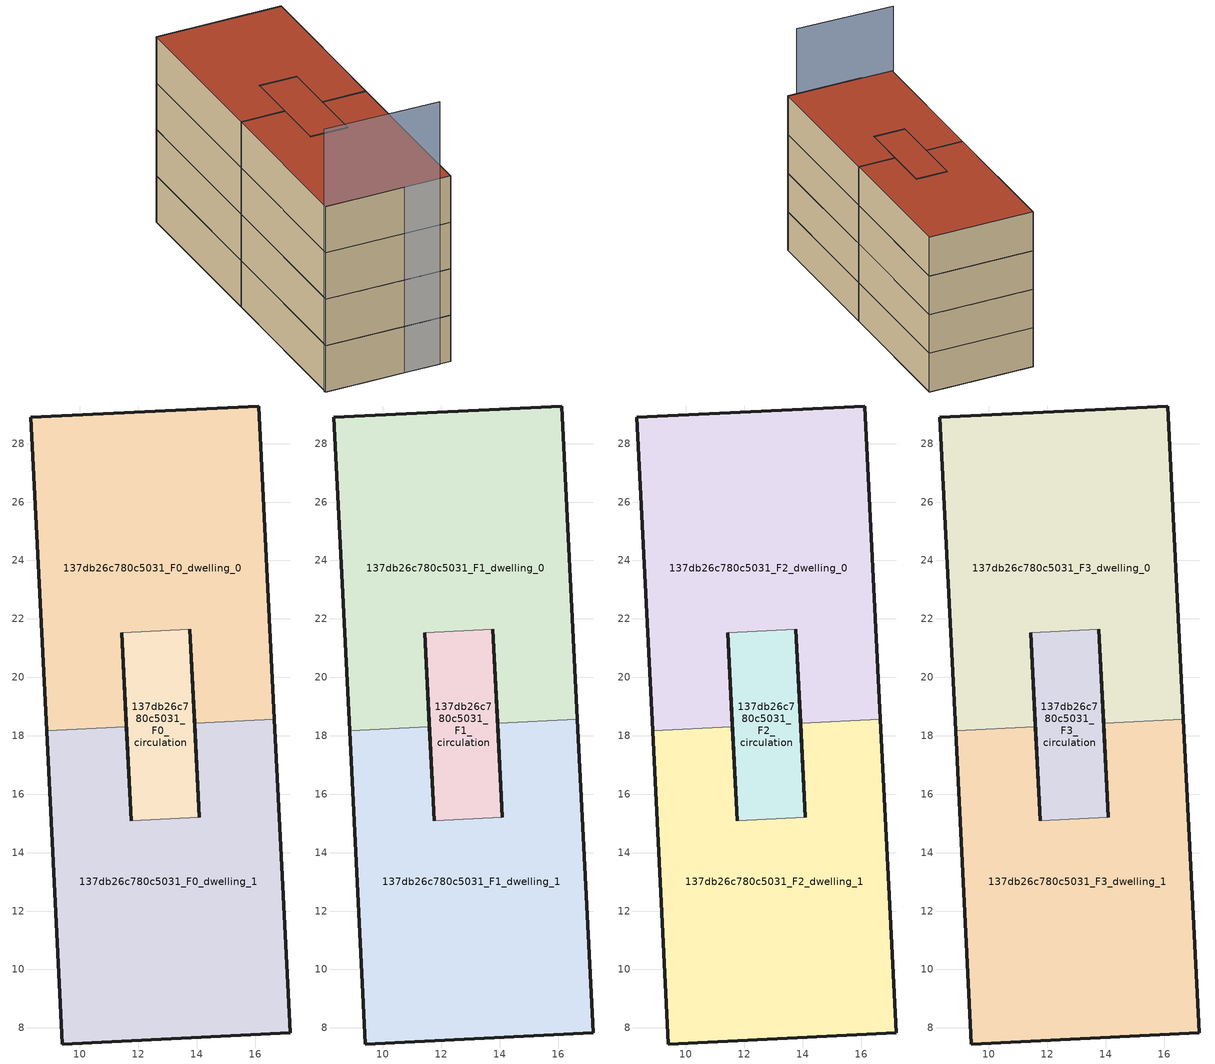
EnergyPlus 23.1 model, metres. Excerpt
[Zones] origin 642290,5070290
137db26c780c5031_F0_dwelling_0
 floor ground (EU_floor_Construction): 16.66,18.56 16.11,29.29 8.32,28.89 8.86,18.17 11.59,18.31 11.43,21.53 13.76,21.64 13.93,18.43 z0
 wall outside (EU_wall_Construction): 13.93,18.43 13.76,21.64 / 11.43,21.53 11.59,18.31 / 8.86,18.17 8.32,28.89 16.11,29.29 16.66,18.56 z0:3
 wall to 137db26c780c5031_F0_dwelling_1 (EU_wall_Construction): 16.66,18.56 13.93,18.43 / 11.59,18.31 8.86,18.17 z0:3
 wall to 137db26c780c5031_F0_circulation (EU_wall_Construction): 13.76,21.64 11.42,21.53 z0:3
137db26c780c5031_F0_dwelling_1
 floor ground (EU_floor_Construction): 17.2,7.84 16.66,18.56 13.93,18.43 14.09,15.21 11.75,15.09 11.59,18.31 8.86,18.17 9.4,7.45 z0
 wall outside (EU_wall_Construction): 11.59,18.31 11.75,15.09 / 14.09,15.21 13.93,18.43 / 16.66,18.56 17.2,7.84 9.4,7.45 8.86,18.17 z0:3
 wall to 137db26c780c5031_F0_circulation (EU_wall_Construction): 11.75,15.09 14.09,15.21 z0:3
137db26c780c5031_F0_circulation
 floor ground (EU_floor_Construction): 14.09,15.21 13.76,21.64 11.43,21.53 11.75,15.09 z0
 wall outside (EU_wall_Construction): 13.76,21.64 14.09,15.21 / 11.75,15.09 11.43,21.53 z0:3
137db26c780c5031_F1_dwelling_0
 floor to 137db26c780c5031_F0_dwelling_0 (EU_floor_Construction): 16.66,18.56 16.11,29.29 8.32,28.89 8.86,18.17 11.59,18.31 11.42,21.53 13.76,21.64 13.93,18.43 z3
 wall outside (EU_wall_Construction): 13.93,18.43 13.76,21.64 / 11.43,21.53 11.59,18.31 / 8.86,18.17 8.32,28.89 16.11,29.29 16.66,18.56 z3:6
 wall to 137db26c780c5031_F1_dwelling_1 (EU_wall_Construction): 16.66,18.56 13.93,18.43 / 11.59,18.31 8.86,18.17 z3:6
 wall to 137db26c780c5031_F1_circulation (EU_wall_Construction): 13.76,21.64 11.42,21.53 z3:6
137db26c780c5031_F1_dwelling_1
 floor to 137db26c780c5031_F0_dwelling_1 (EU_floor_Construction): 17.2,7.84 16.66,18.56 13.93,18.43 14.09,15.21 11.75,15.09 11.59,18.31 8.86,18.17 9.4,7.45 z3
 wall outside (EU_wall_Construction): 11.59,18.31 11.75,15.09 / 14.09,15.21 13.93,18.43 / 16.66,18.56 17.2,7.84 9.4,7.45 8.86,18.17 z3:6
 wall to 137db26c780c5031_F1_circulation (EU_wall_Construction): 11.75,15.09 14.09,15.21 z3:6
137db26c780c5031_F1_circulation
 floor to 137db26c780c5031_F0_circulation (EU_floor_Construction): 14.09,15.21 13.76,21.64 11.42,21.53 11.75,15.09 z3
 wall outside (EU_wall_Construction): 13.76,21.64 14.09,15.21 / 11.75,15.09 11.43,21.53 z3:6
137db26c780c5031_F2_dwelling_0
 floor to 137db26c780c5031_F1_dwelling_0 (EU_floor_Construction): 16.66,18.56 16.11,29.29 8.32,28.89 8.86,18.17 11.59,18.31 11.42,21.53 13.76,21.64 13.93,18.43 z6
 wall outside (EU_wall_Construction): 13.93,18.43 13.76,21.64 / 11.43,21.53 11.59,18.31 / 8.86,18.17 8.32,28.89 16.11,29.29 16.66,18.56 z6:9
 wall to 137db26c780c5031_F2_dwelling_1 (EU_wall_Construction): 16.66,18.56 13.93,18.43 / 11.59,18.31 8.86,18.17 z6:9
 wall to 137db26c780c5031_F2_circulation (EU_wall_Construction): 13.76,21.64 11.42,21.53 z6:9
137db26c780c5031_F2_dwelling_1
 floor to 137db26c780c5031_F1_dwelling_1 (EU_floor_Construction): 17.2,7.84 16.66,18.56 13.93,18.43 14.09,15.21 11.75,15.09 11.59,18.31 8.86,18.17 9.4,7.45 z6
 wall outside (EU_wall_Construction): 11.59,18.31 11.75,15.09 / 14.09,15.21 13.93,18.43 / 16.66,18.56 17.2,7.84 9.4,7.45 8.86,18.17 z6:9
 wall to 137db26c780c5031_F2_circulation (EU_wall_Construction): 11.75,15.09 14.09,15.21 z6:9
137db26c780c5031_F2_circulation
 floor to 137db26c780c5031_F1_circulation (EU_floor_Construction): 14.09,15.21 13.76,21.64 11.42,21.53 11.75,15.09 z6
 wall outside (EU_wall_Construction): 13.76,21.64 14.09,15.21 / 11.75,15.09 11.43,21.53 z6:9
137db26c780c5031_F3_dwelling_0
 floor to 137db26c780c5031_F2_dwelling_0 (EU_floor_Construction): 16.66,18.56 16.11,29.29 8.32,28.89 8.86,18.17 11.59,18.31 11.42,21.53 13.76,21.64 13.93,18.43 z9
 wall outside (EU_wall_Construction): 13.93,18.43 13.76,21.64 / 11.43,21.53 11.59,18.31 / 8.86,18.17 8.32,28.89 16.11,29.29 16.66,18.56 z9:12
 wall to 137db26c780c5031_F3_dwelling_1 (EU_wall_Construction): 16.66,18.56 13.93,18.43 / 11.59,18.31 8.86,18.17 z9:12
 wall to 137db26c780c5031_F3_circulation (EU_wall_Construction): 13.76,21.64 11.42,21.53 z9:12
 roof outside (EU_roof_Construction): 16.11,29.29 16.66,18.56 13.93,18.43 13.76,21.64 11.43,21.53 11.59,18.31 8.86,18.17 8.32,28.89 z12
137db26c780c5031_F3_dwelling_1
 floor to 137db26c780c5031_F2_dwelling_1 (EU_floor_Construction): 17.2,7.84 16.66,18.56 13.93,18.43 14.09,15.21 11.75,15.09 11.59,18.31 8.86,18.17 9.4,7.45 z9
 wall outside (EU_wall_Construction): 11.59,18.31 11.75,15.09 / 14.09,15.21 13.93,18.43 / 16.66,18.56 17.2,7.84 9.4,7.45 8.86,18.17 z9:12
 wall to 137db26c780c5031_F3_circulation (EU_wall_Construction): 11.75,15.09 14.09,15.21 z9:12
 roof outside (EU_roof_Construction): 16.66,18.56 17.2,7.84 9.4,7.45 8.86,18.17 11.59,18.31 11.75,15.09 14.09,15.21 13.93,18.43 z12
137db26c780c5031_F3_circulation
 floor to 137db26c780c5031_F2_circulation (EU_floor_Construction): 14.09,15.21 13.76,21.64 11.42,21.53 11.75,15.09 z9
 wall outside (EU_wall_Construction): 13.76,21.64 14.09,15.21 / 11.75,15.09 11.43,21.53 z9:12
 roof outside (EU_roof_Construction): 13.76,21.64 14.09,15.21 11.75,15.09 11.43,21.53 z12
shading: 9.31,7.51 16.51,7.78 z0:17
[Building]
EU S2 Campaign: North Axis=0; Terrain=City; Solar Distribution=FullExterior
[Site:Location]
Lyon-Bron: Latitude=45.75; Longitude=5; Time Zone=1; Elevation=198
[SizingPeriod:WeatherFileDays]
AnnualSizingPeriod: Begin Month=1; Begin Day of Month=1; End Month=12; End Day of Month=31; Day of Week for Start Day=Monday; Use Weather File Daylight Saving Period=No; Use Weather File Rain and Snow Indicators=No
[MATERIAL]
EU_InternalMass_Material: Roughness=MediumRough; Thickness=0.1; Conductivity=1; Density=1800; Specific Heat=900; Thermal Absorptance=0.9; Solar Absorptance=0.7; Visible Absorptance=0.7
[MATERIAL:NOMASS] Roughness=MediumRough; Thermal Absorptance=0.9; Solar Absorptance=0.7; Visible Absorptance=0.7
Name | Thermal Resistance
EU_wall_NoMass | 2.20426
EU_roof_NoMass | 1.82421
EU_floor_NoMass | 2.14752
[CONSTRUCTION]
EU_wall_Construction: EU_wall_NoMass
EU_roof_Construction: EU_roof_NoMass
EU_floor_Construction: EU_floor_NoMass
EU_InternalMass_Construction: EU_InternalMass_Material
[ZONE] Type=1; Multiplier=1; Ceiling Height=autocalculate; Floor Area=autocalculate; Part of Total Floor Area=Yes
Name | Volume
137db26c780c5031_F0_dwelling_0; 137db26c780c5031_F1_dwelling_0; 137db26c780c5031_F2_dwelling_0; 137db26c780c5031_F3_dwelling_0 | 228.847
137db26c780c5031_F0_dwelling_1; 137db26c780c5031_F1_dwelling_1; 137db26c780c5031_F2_dwelling_1; 137db26c780c5031_F3_dwelling_1 | 228.845
137db26c780c5031_F0_circulation | 45.2717
137db26c780c5031_F1_circulation; 137db26c780c5031_F2_circulation; 137db26c780c5031_F3_circulation | 45.2725
[INTERNALMASS] Construction=EU_InternalMass_Construction; Surface Area=76.2844
Name | Zone or ZoneList
137db26c780c5031_F0_dwelling_0_EU_InternalMass | 137db26c780c5031_F0_dwelling_0
137db26c780c5031_F0_dwelling_1_EU_InternalMass | 137db26c780c5031_F0_dwelling_1
137db26c780c5031_F1_dwelling_0_EU_InternalMass | 137db26c780c5031_F1_dwelling_0
137db26c780c5031_F1_dwelling_1_EU_InternalMass | 137db26c780c5031_F1_dwelling_1
137db26c780c5031_F2_dwelling_0_EU_InternalMass | 137db26c780c5031_F2_dwelling_0
137db26c780c5031_F2_dwelling_1_EU_InternalMass | 137db26c780c5031_F2_dwelling_1
137db26c780c5031_F3_dwelling_0_EU_InternalMass | 137db26c780c5031_F3_dwelling_0
137db26c780c5031_F3_dwelling_1_EU_InternalMass | 137db26c780c5031_F3_dwelling_1
[OTHEREQUIPMENT] Fuel Type=Electricity; Design Level Calculation Method=Watts/Area; Power per Zone Floor Area=1; Fraction Latent=0; Fraction Radiant=0; Fraction Lost=0; Carbon Dioxide Generation Rate=0; EndUse Subcategory=EU_Step8_InternalGains
Name | Zone or ZoneList or Space or SpaceList | Schedule
EU_Step8_InternalGain_137db26c780c5031_F0_dwelling_0_f000 | 137db26c780c5031_F0_dwelling_0 | EU_Step8_GainSchedule_137db26c780c5031_F0_dwelling_0_f000
EU_Step8_InternalGain_137db26c780c5031_F0_dwelling_1_f000 | 137db26c780c5031_F0_dwelling_1 | EU_Step8_GainSchedule_137db26c780c5031_F0_dwelling_1_f000
EU_Step8_InternalGain_137db26c780c5031_F1_dwelling_0_f000 | 137db26c780c5031_F1_dwelling_0 | EU_Step8_GainSchedule_137db26c780c5031_F1_dwelling_0_f000
EU_Step8_InternalGain_137db26c780c5031_F1_dwelling_1_f000 | 137db26c780c5031_F1_dwelling_1 | EU_Step8_GainSchedule_137db26c780c5031_F1_dwelling_1_f000
EU_Step8_InternalGain_137db26c780c5031_F2_dwelling_0_f000 | 137db26c780c5031_F2_dwelling_0 | EU_Step8_GainSchedule_137db26c780c5031_F2_dwelling_0_f000
EU_Step8_InternalGain_137db26c780c5031_F2_dwelling_1_f000 | 137db26c780c5031_F2_dwelling_1 | EU_Step8_GainSchedule_137db26c780c5031_F2_dwelling_1_f000
EU_Step8_InternalGain_137db26c780c5031_F3_dwelling_0_f000 | 137db26c780c5031_F3_dwelling_0 | EU_Step8_GainSchedule_137db26c780c5031_F3_dwelling_0_f000
EU_Step8_InternalGain_137db26c780c5031_F3_dwelling_1_f000 | 137db26c780c5031_F3_dwelling_1 | EU_Step8_GainSchedule_137db26c780c5031_F3_dwelling_1_f000
[ZONEINFILTRATION:DESIGNFLOWRATE] Schedule=EU_AlwaysOn; Design Flow Rate Calculation Method=Flow/Area; Flow Rate per Floor Area=0.0005; Constant Term Coefficient=1; Temperature Term Coefficient=0; Velocity Term Coefficient=0; Velocity Squared Term Coefficient=0
Name | Zone or ZoneList or Space or SpaceList
EU_Circulation_Infiltration_137db26c780c5031_F0_circulation | 137db26c780c5031_F0_circulation
EU_Circulation_Infiltration_137db26c780c5031_F1_circulation | 137db26c780c5031_F1_circulation
EU_Circulation_Infiltration_137db26c780c5031_F2_circulation | 137db26c780c5031_F2_circulation
EU_Circulation_Infiltration_137db26c780c5031_F3_circulation | 137db26c780c5031_F3_circulation
[ZONEVENTILATION:DESIGNFLOWRATE] Schedule=EU_AlwaysOn; Design Flow Rate Calculation Method=AirChanges/Hour; Air Changes per Hour=0.567084; Ventilation Type=Natural; Fan Pressure Rise=0; Fan Total Efficiency=1; Constant Term Coefficient=1; Temperature Term Coefficient=0; Velocity Term Coefficient=0; Velocity Squared Term Coefficient=0; Minimum Indoor Temperature=-100; Maximum Indoor Temperature=100; Delta Temperature=-100; Minimum Outdoor Temperature=-100; Maximum Outdoor Temperature=100; Maximum Wind Speed=40
Name | Zone or ZoneList or Space or SpaceList
EU_ConstantAir_137db26c780c5031_F0_dwelling_0 | 137db26c780c5031_F0_dwelling_0
EU_ConstantAir_137db26c780c5031_F0_dwelling_1 | 137db26c780c5031_F0_dwelling_1
EU_ConstantAir_137db26c780c5031_F1_dwelling_0 | 137db26c780c5031_F1_dwelling_0
EU_ConstantAir_137db26c780c5031_F1_dwelling_1 | 137db26c780c5031_F1_dwelling_1
EU_ConstantAir_137db26c780c5031_F2_dwelling_0 | 137db26c780c5031_F2_dwelling_0
EU_ConstantAir_137db26c780c5031_F2_dwelling_1 | 137db26c780c5031_F2_dwelling_1
EU_ConstantAir_137db26c780c5031_F3_dwelling_0 | 137db26c780c5031_F3_dwelling_0
EU_ConstantAir_137db26c780c5031_F3_dwelling_1 | 137db26c780c5031_F3_dwelling_1
[HVACTEMPLATE:THERMOSTAT] Constant Heating Setpoint=20; Constant Cooling Setpoint=50
EU_HeatOnly_137db26c780c5031_F0_dwelling_0; EU_HeatOnly_137db26c780c5031_F0_dwelling_1; EU_HeatOnly_137db26c780c5031_F1_dwelling_0; EU_HeatOnly_137db26c780c5031_F1_dwelling_1; EU_HeatOnly_137db26c780c5031_F2_dwelling_0; EU_HeatOnly_137db26c780c5031_F2_dwelling_1; EU_HeatOnly_137db26c780c5031_F3_dwelling_0; EU_HeatOnly_137db26c780c5031_F3_dwelling_1
[HVACTEMPLATE:ZONE:IDEALLOADSAIRSYSTEM] System Availability Schedule=EU_AlwaysOn; Maximum Heating Supply Air Temperature=50; Minimum Cooling Supply Air Temperature=13; Maximum Heating Supply Air Humidity Ratio=0.0156; Minimum Cooling Supply Air Humidity Ratio=0.0077; Heating Limit=NoLimit; Cooling Limit=NoLimit; Heating Availability Schedule=EU_AlwaysOn; Cooling Availability Schedule=EU_CoolingOff; Dehumidification Control Type=ConstantSensibleHeatRatio; Cooling Sensible Heat Ratio=0.7; Dehumidification Setpoint=60; Humidification Control Type=None; Humidification Setpoint=30; Outdoor Air Method=None; Outdoor Air Flow Rate per Person=0.00944; Outdoor Air Flow Rate per Zone Floor Area=0; Outdoor Air Flow Rate per Zone=0; Demand Controlled Ventilation Type=None; Outdoor Air Economizer Type=NoEconomizer; Heat Recovery Type=None; Sensible Heat Recovery Effectiveness=0.7; Latent Heat Recovery Effectiveness=0.65
Name | Template Thermostat
137db26c780c5031_F0_dwelling_0 | EU_HeatOnly_137db26c780c5031_F0_dwelling_0
137db26c780c5031_F0_dwelling_1 | EU_HeatOnly_137db26c780c5031_F0_dwelling_1
137db26c780c5031_F1_dwelling_0 | EU_HeatOnly_137db26c780c5031_F1_dwelling_0
137db26c780c5031_F1_dwelling_1 | EU_HeatOnly_137db26c780c5031_F1_dwelling_1
137db26c780c5031_F2_dwelling_0 | EU_HeatOnly_137db26c780c5031_F2_dwelling_0
137db26c780c5031_F2_dwelling_1 | EU_HeatOnly_137db26c780c5031_F2_dwelling_1
137db26c780c5031_F3_dwelling_0 | EU_HeatOnly_137db26c780c5031_F3_dwelling_0
137db26c780c5031_F3_dwelling_1 | EU_HeatOnly_137db26c780c5031_F3_dwelling_1
[SIZING:ZONE] Zone Cooling Design Supply Air Temperature Input Method=SupplyAirTemperature; Zone Cooling Design Supply Air Temperature=13; Zone Heating Design Supply Air Temperature Input Method=SupplyAirTemperature; Zone Heating Design Supply Air Temperature=50; Zone Cooling Design Supply Air Humidity Ratio=0.008; Zone Heating Design Supply Air Humidity Ratio=0.008; Cooling Design Air Flow Method=DesignDay; Cooling Design Air Flow Rate=0; Cooling Minimum Air Flow per Zone Floor Area=0.000762; Cooling Minimum Air Flow=0; Cooling Minimum Air Flow Fraction=0.2; Heating Design Air Flow Method=DesignDay; Heating Design Air Flow Rate=0; Heating Maximum Air Flow per Zone Floor Area=0.002032; Heating Maximum Air Flow=0.141576; Heating Maximum Air Flow Fraction=0.3; Account for Dedicated Outdoor Air System=No; Dedicated Outdoor Air System Control Strategy=NeutralSupplyAir; Dedicated Outdoor Air Low Setpoint Temperature for Design=autosize; Dedicated Outdoor Air High Setpoint Temperature for Design=autosize; Zone Load Sizing Method=Sensible Load Only No Latent Load; Zone Latent Cooling Design Supply Air Humidity Ratio Input Method=HumidityRatioDifference; Zone Cooling Design Supply Air Humidity Ratio Difference=0.005; Zone Latent Heating Design Supply Air Humidity Ratio Input Method=HumidityRatioDifference; Zone Humidification Design Supply Air Humidity Ratio Difference=0.005
137db26c780c5031_F0_dwelling_0; 137db26c780c5031_F0_dwelling_1; 137db26c780c5031_F1_dwelling_0; 137db26c780c5031_F1_dwelling_1; 137db26c780c5031_F2_dwelling_0; 137db26c780c5031_F2_dwelling_1; 137db26c780c5031_F3_dwelling_0; 137db26c780c5031_F3_dwelling_1
[SCHEDULE:CONSTANT]
Name | Hourly Value
EU_AlwaysOn | 1
EU_CoolingOff | 0
[SCHEDULE:FILE] Column Number=1; Rows to Skip at Top=0; Number of Hours of Data=8760; Column Separator=Comma; Interpolate to Timestep=No; Minutes per Item=60; Adjust Schedule for Daylight Savings=Yes
Name | File
EU_Step8_GainSchedule_137db26c780c5031_F0_dwelling_0_f000 | ../../schedules/137db26c780c5031/137db26c780c5031_F0_dwelling_0_f000_gain.csv
EU_Step8_GainSchedule_137db26c780c5031_F0_dwelling_1_f000 | ../../schedules/137db26c780c5031/137db26c780c5031_F0_dwelling_1_f000_gain.csv
EU_Step8_GainSchedule_137db26c780c5031_F1_dwelling_0_f000 | ../../schedules/137db26c780c5031/137db26c780c5031_F1_dwelling_0_f000_gain.csv
EU_Step8_GainSchedule_137db26c780c5031_F1_dwelling_1_f000 | ../../schedules/137db26c780c5031/137db26c780c5031_F1_dwelling_1_f000_gain.csv
EU_Step8_GainSchedule_137db26c780c5031_F2_dwelling_0_f000 | ../../schedules/137db26c780c5031/137db26c780c5031_F2_dwelling_0_f000_gain.csv
EU_Step8_GainSchedule_137db26c780c5031_F2_dwelling_1_f000 | ../../schedules/137db26c780c5031/137db26c780c5031_F2_dwelling_1_f000_gain.csv
EU_Step8_GainSchedule_137db26c780c5031_F3_dwelling_0_f000 | ../../schedules/137db26c780c5031/137db26c780c5031_F3_dwelling_0_f000_gain.csv
EU_Step8_GainSchedule_137db26c780c5031_F3_dwelling_1_f000 | ../../schedules/137db26c780c5031/137db26c780c5031_F3_dwelling_1_f000_gain.csv
